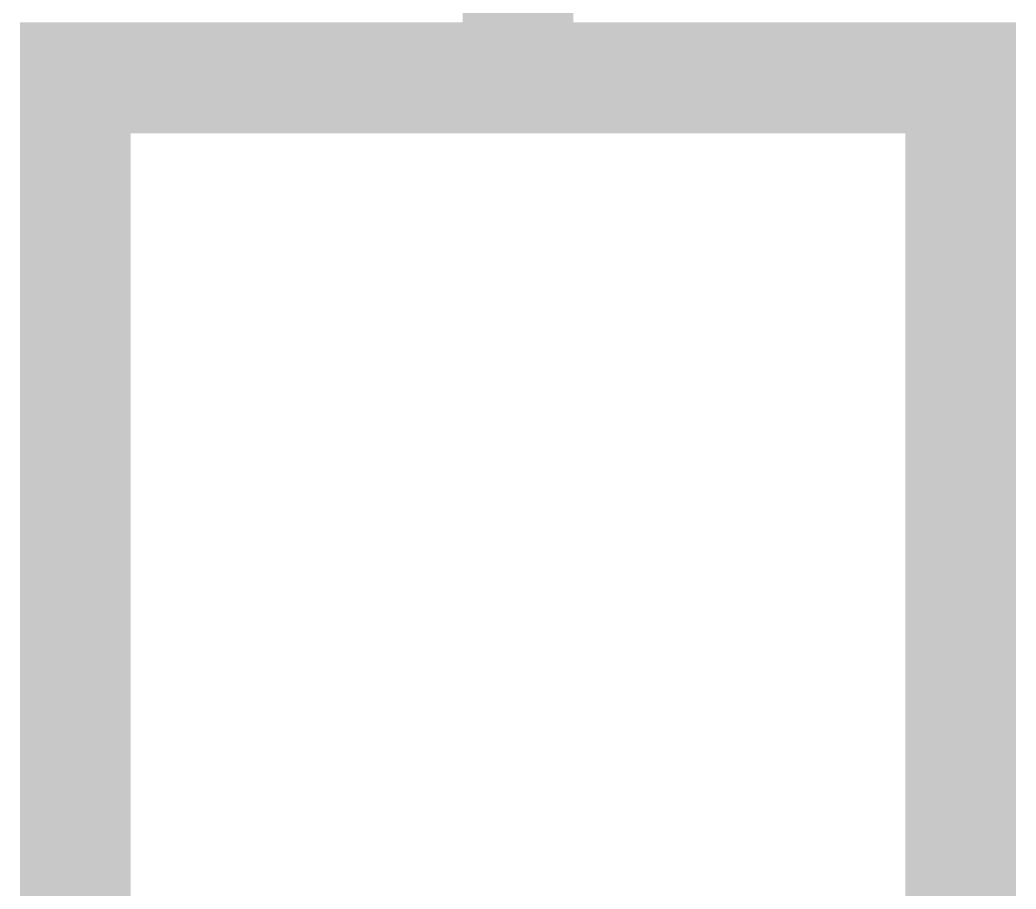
# Model space of a CAD drawing. Extents: x -40166 to 40284, y -45890 to 44060.
# Drawn here: x 10985 to 11885, y 17227 to 18012 of the extents above; entities that cross this region are included whole.
import ezdxf

# ---------------------------------------------------------------- set-up
doc = ezdxf.new("R2010")
doc.units = 0
for name, color, linetype in [('10', 12, 'CONTINUOUS'), ('11', 13, 'CONTINUOUS'), ('12', 14, 'CONTINUOUS'), ('13', 15, 'CONTINUOUS'), ('14', 16, 'CONTINUOUS'), ('15', 17, 'CONTINUOUS'), ('16', 18, 'CONTINUOUS'), ('17', 19, 'CONTINUOUS'), ('18', 20, 'CONTINUOUS'), ('19', 21, 'CONTINUOUS'), ('20', 22, 'CONTINUOUS'), ('21', 23, 'CONTINUOUS'), ('22', 24, 'CONTINUOUS'), ('23', 25, 'CONTINUOUS'), ('24', 26, 'CONTINUOUS'), ('25', 27, 'CONTINUOUS'), ('26', 28, 'CONTINUOUS'), ('27', 29, 'CONTINUOUS'), ('28', 30, 'CONTINUOUS'), ('29', 31, 'CONTINUOUS'), ('3', 6, 'CONTINUOUS'), ('30', 32, 'CONTINUOUS'), ('31', 33, 'CONTINUOUS'), ('32', 34, 'CONTINUOUS'), ('33', 35, 'CONTINUOUS'), ('34', 36, 'CONTINUOUS'), ('35', 37, 'CONTINUOUS'), ('36', 38, 'CONTINUOUS'), ('37', 39, 'CONTINUOUS'), ('38', 40, 'CONTINUOUS'), ('39', 41, 'CONTINUOUS'), ('40', 42, 'CONTINUOUS'), ('41', 43, 'CONTINUOUS'), ('42', 44, 'CONTINUOUS'), ('43', 45, 'CONTINUOUS'), ('44', 46, 'CONTINUOUS'), ('45', 47, 'CONTINUOUS'), ('46', 48, 'CONTINUOUS'), ('47', 49, 'CONTINUOUS'), ('48', 50, 'CONTINUOUS'), ('49', 51, 'CONTINUOUS'), ('5', 7, 'CONTINUOUS'), ('50', 52, 'CONTINUOUS'), ('6', 8, 'CONTINUOUS'), ('7', 9, 'CONTINUOUS'), ('8', 10, 'CONTINUOUS'), ('9', 11, 'CONTINUOUS'), ('L1D0_square', 2, 'CONTINUOUS'), ('L2D0_round', 3, 'CONTINUOUS')]:
    doc.layers.add(name, color=color, linetype=linetype)

# ---------------------------------------------------------------- blocks, each defined once
blk = doc.blocks.new('device')
at = {"layer": '10'}
for points in [[(-1024, 934), (-1024, 935), (-324, 934), (-324, 935)], [(-1024, 916), (-1024, 917), (-324, 916), (-324, 917)]]:
    blk.add_solid(points, dxfattribs=at)
at = {"layer": '11'}
for points in [[(-1024, 935), (-1024, 936), (-324, 935), (-324, 936)], [(-1024, 915), (-1024, 916), (-324, 915), (-324, 916)]]:
    blk.add_solid(points, dxfattribs=at)
at = {"layer": '12'}
for points in [[(-1024, 936), (-1024, 937), (-324, 936), (-324, 937)], [(-1024, 914), (-1024, 915), (-324, 914), (-324, 915)]]:
    blk.add_solid(points, dxfattribs=at)
at = {"layer": '13'}
for points in [[(-1024, 937), (-1024, 938), (-324, 937), (-324, 938)], [(-1024, 913), (-1024, 914), (-324, 913), (-324, 914)]]:
    blk.add_solid(points, dxfattribs=at)
at = {"layer": '14'}
for points in [[(-1024, 938), (-1024, 939), (-324, 938), (-324, 939)], [(-1024, 912), (-1024, 913), (-324, 912), (-324, 913)]]:
    blk.add_solid(points, dxfattribs=at)
at = {"layer": '15'}
for points in [[(-1024, 939), (-1024, 940), (-324, 939), (-324, 940)], [(-1024, 911), (-1024, 912), (-324, 911), (-324, 912)]]:
    blk.add_solid(points, dxfattribs=at)
at = {"layer": '16'}
for points in [[(-1024, 940), (-1024, 941), (-324, 940), (-324, 941)], [(-1024, 910), (-1024, 911), (-324, 910), (-324, 911)]]:
    blk.add_solid(points, dxfattribs=at)
at = {"layer": '17'}
for points in [[(-1024, 941), (-1024, 942), (-324, 941), (-324, 942)], [(-1024, 909), (-1024, 910), (-324, 909), (-324, 910)]]:
    blk.add_solid(points, dxfattribs=at)
at = {"layer": '18'}
for points in [[(-1024, 942), (-1024, 943), (-324, 942), (-324, 943)], [(-1024, 908), (-1024, 909), (-324, 908), (-324, 909)]]:
    blk.add_solid(points, dxfattribs=at)
at = {"layer": '19'}
for points in [[(-1024, 943), (-1024, 944), (-324, 943), (-324, 944)], [(-1024, 907), (-1024, 908), (-324, 907), (-324, 908)]]:
    blk.add_solid(points, dxfattribs=at)
at = {"layer": '20'}
for points in [[(-1024, 944), (-1024, 945), (-324, 944), (-324, 945)], [(-1024, 906), (-1024, 907), (-324, 906), (-324, 907)]]:
    blk.add_solid(points, dxfattribs=at)
at = {"layer": '21'}
for points in [[(-1024, 945), (-1024, 946), (-324, 945), (-324, 946)], [(-1024, 905), (-1024, 906), (-324, 905), (-324, 906)]]:
    blk.add_solid(points, dxfattribs=at)
at = {"layer": '22'}
for points in [[(-1024, 946), (-1024, 947), (-324, 946), (-324, 947)], [(-1024, 904), (-1024, 905), (-324, 904), (-324, 905)]]:
    blk.add_solid(points, dxfattribs=at)
at = {"layer": '23'}
for points in [[(-1024, 947), (-1024, 948), (-324, 947), (-324, 948)], [(-1024, 903), (-1024, 904), (-324, 903), (-324, 904)]]:
    blk.add_solid(points, dxfattribs=at)
at = {"layer": '24'}
for points in [[(-1024, 948), (-1024, 949), (-324, 948), (-324, 949)], [(-1024, 902), (-1024, 903), (-324, 902), (-324, 903)]]:
    blk.add_solid(points, dxfattribs=at)
at = {"layer": '25'}
for points in [[(-1024, 949), (-1024, 950), (-324, 949), (-324, 950)], [(-1024, 901), (-1024, 902), (-324, 901), (-324, 902)]]:
    blk.add_solid(points, dxfattribs=at)
at = {"layer": '26'}
for points in [[(-1024, 950), (-1024, 951), (-324, 950), (-324, 951)], [(-1024, 900), (-1024, 901), (-324, 900), (-324, 901)]]:
    blk.add_solid(points, dxfattribs=at)
at = {"layer": '27'}
for points in [[(-1024, 951), (-1024, 952), (-324, 951), (-324, 952)], [(-1024, 899), (-1024, 900), (-324, 899), (-324, 900)]]:
    blk.add_solid(points, dxfattribs=at)
at = {"layer": '28'}
for points in [[(-1024, 952), (-1024, 953), (-324, 952), (-324, 953)], [(-1024, 898), (-1024, 899), (-324, 898), (-324, 899)]]:
    blk.add_solid(points, dxfattribs=at)
at = {"layer": '29'}
for points in [[(-1024, 953), (-1024, 954), (-324, 953), (-324, 954)], [(-1024, 897), (-1024, 898), (-324, 897), (-324, 898)]]:
    blk.add_solid(points, dxfattribs=at)
at = {"layer": '3'}
for points in [[(-1024, 926), (-1024, 928), (-324, 926), (-324, 928)], [(-1024, 923), (-1024, 925), (-324, 923), (-324, 925)]]:
    blk.add_solid(points, dxfattribs=at)
at = {"layer": '30'}
for points in [[(-1024, 954), (-1024, 955), (-324, 954), (-324, 955)], [(-1024, 896), (-1024, 897), (-324, 896), (-324, 897)]]:
    blk.add_solid(points, dxfattribs=at)
at = {"layer": '31'}
for points in [[(-1024, 955), (-1024, 956), (-324, 955), (-324, 956)], [(-1024, 895), (-1024, 896), (-324, 895), (-324, 896)]]:
    blk.add_solid(points, dxfattribs=at)
at = {"layer": '32'}
for points in [[(-1024, 956), (-1024, 957), (-324, 956), (-324, 957)], [(-1024, 894), (-1024, 895), (-324, 894), (-324, 895)]]:
    blk.add_solid(points, dxfattribs=at)
at = {"layer": '33'}
for points in [[(-1024, 957), (-1024, 958), (-324, 957), (-324, 958)], [(-1024, 893), (-1024, 894), (-324, 893), (-324, 894)]]:
    blk.add_solid(points, dxfattribs=at)
at = {"layer": '34'}
for points in [[(-1024, 958), (-1024, 959), (-324, 958), (-324, 959)], [(-1024, 892), (-1024, 893), (-324, 892), (-324, 893)]]:
    blk.add_solid(points, dxfattribs=at)
at = {"layer": '35'}
for points in [[(-1024, 959), (-1024, 960), (-324, 959), (-324, 960)], [(-1024, 891), (-1024, 892), (-324, 891), (-324, 892)]]:
    blk.add_solid(points, dxfattribs=at)
at = {"layer": '36'}
for points in [[(-1024, 960), (-1024, 961), (-324, 960), (-324, 961)], [(-1024, 890), (-1024, 891), (-324, 890), (-324, 891)]]:
    blk.add_solid(points, dxfattribs=at)
at = {"layer": '37'}
for points in [[(-1024, 961), (-1024, 962), (-324, 961), (-324, 962)], [(-1024, 889), (-1024, 890), (-324, 889), (-324, 890)]]:
    blk.add_solid(points, dxfattribs=at)
at = {"layer": '38'}
for points in [[(-1024, 962), (-1024, 963), (-324, 962), (-324, 963)], [(-1024, 888), (-1024, 889), (-324, 888), (-324, 889)]]:
    blk.add_solid(points, dxfattribs=at)
at = {"layer": '39'}
for points in [[(-1024, 963), (-1024, 964), (-324, 963), (-324, 964)], [(-1024, 887), (-1024, 888), (-324, 887), (-324, 888)]]:
    blk.add_solid(points, dxfattribs=at)
at = {"layer": '40'}
for points in [[(-1024, 964), (-1024, 965), (-324, 964), (-324, 965)], [(-1024, 886), (-1024, 887), (-324, 886), (-324, 887)]]:
    blk.add_solid(points, dxfattribs=at)
at = {"layer": '41'}
for points in [[(-1024, 965), (-1024, 966), (-324, 965), (-324, 966)], [(-1024, 885), (-1024, 886), (-324, 885), (-324, 886)]]:
    blk.add_solid(points, dxfattribs=at)
at = {"layer": '42'}
for points in [[(-1024, 966), (-1024, 967), (-324, 966), (-324, 967)], [(-1024, 884), (-1024, 885), (-324, 884), (-324, 885)]]:
    blk.add_solid(points, dxfattribs=at)
at = {"layer": '43'}
for points in [[(-1024, 967), (-1024, 968), (-324, 967), (-324, 968)], [(-1024, 883), (-1024, 884), (-324, 883), (-324, 884)]]:
    blk.add_solid(points, dxfattribs=at)
at = {"layer": '44'}
for points in [[(-1024, 968), (-1024, 969), (-324, 968), (-324, 969)], [(-1024, 882), (-1024, 883), (-324, 882), (-324, 883)]]:
    blk.add_solid(points, dxfattribs=at)
at = {"layer": '45'}
for points in [[(-1024, 969), (-1024, 970), (-324, 969), (-324, 970)], [(-1024, 881), (-1024, 882), (-324, 881), (-324, 882)]]:
    blk.add_solid(points, dxfattribs=at)
at = {"layer": '46'}
for points in [[(-1024, 970), (-1024, 971), (-324, 970), (-324, 971)], [(-1024, 880), (-1024, 881), (-324, 880), (-324, 881)]]:
    blk.add_solid(points, dxfattribs=at)
at = {"layer": '47'}
for points in [[(-1024, 971), (-1024, 972), (-324, 971), (-324, 972)], [(-1024, 879), (-1024, 880), (-324, 879), (-324, 880)]]:
    blk.add_solid(points, dxfattribs=at)
at = {"layer": '48'}
for points in [[(-1024, 972), (-1024, 973), (-324, 972), (-324, 973)], [(-1024, 878), (-1024, 879), (-324, 878), (-324, 879)]]:
    blk.add_solid(points, dxfattribs=at)
at = {"layer": '49'}
for points in [[(-1024, 973), (-1024, 974), (-324, 973), (-324, 974)], [(-1024, 877), (-1024, 878), (-324, 877), (-324, 878)]]:
    blk.add_solid(points, dxfattribs=at)
at = {"layer": '5'}
for points in [[(-1024, 928), (-1024, 930), (-324, 928), (-324, 930)], [(-1024, 921), (-1024, 923), (-324, 921), (-324, 923)]]:
    blk.add_solid(points, dxfattribs=at)
at = {"layer": '50'}
for points in [[(-1024, 974), (-1024, 975), (-324, 974), (-324, 975)], [(-1024, 876), (-1024, 877), (-324, 876), (-324, 877)], [(-1024, 875), (-1024, 876), (-324, 875), (-324, 876)]]:
    blk.add_solid(points, dxfattribs=at)
at = {"layer": '6'}
for points in [[(-1024, 930), (-1024, 931), (-324, 930), (-324, 931)], [(-1024, 920), (-1024, 921), (-324, 920), (-324, 921)]]:
    blk.add_solid(points, dxfattribs=at)
at = {"layer": '7'}
for points in [[(-1024, 931), (-1024, 932), (-324, 931), (-324, 932)], [(-1024, 919), (-1024, 920), (-324, 919), (-324, 920)]]:
    blk.add_solid(points, dxfattribs=at)
at = {"layer": '8'}
for points in [[(-1024, 932), (-1024, 933), (-324, 932), (-324, 933)], [(-1024, 918), (-1024, 919), (-324, 918), (-324, 919)]]:
    blk.add_solid(points, dxfattribs=at)
at = {"layer": '9'}
for points in [[(-1024, 933), (-1024, 934), (-324, 933), (-324, 934)], [(-1024, 917), (-1024, 918), (-324, 917), (-324, 918)]]:
    blk.add_solid(points, dxfattribs=at)
at = {"layer": 'L1D0_square'}
for points in [[(-724, 875), (-724, 1775), (-624, 875), (-624, 1775)], [(-1124, 875), (-1124, 975), (-924, 875), (-924, 975)], [(-1124, 75), (-1124, 975), (-1024, 75), (-1024, 975)], [(-424, 875), (-424, 975), (-224, 875), (-224, 975)], [(-324, 75), (-324, 975), (-224, 75), (-224, 975)]]:
    blk.add_solid(points, dxfattribs=at)
at = {"layer": 'L2D0_round'}
blk.add_solid([(-1024, 875), (-1024, 975), (-324, 875), (-324, 975)], dxfattribs=at)

msp = doc.modelspace()

# ---------------------------------------------------------------- block references
msp.add_blockref('device', (12109, 17035))
msp.add_blockref('device', (12109, 17035))

doc.saveas('drawing.dxf')
